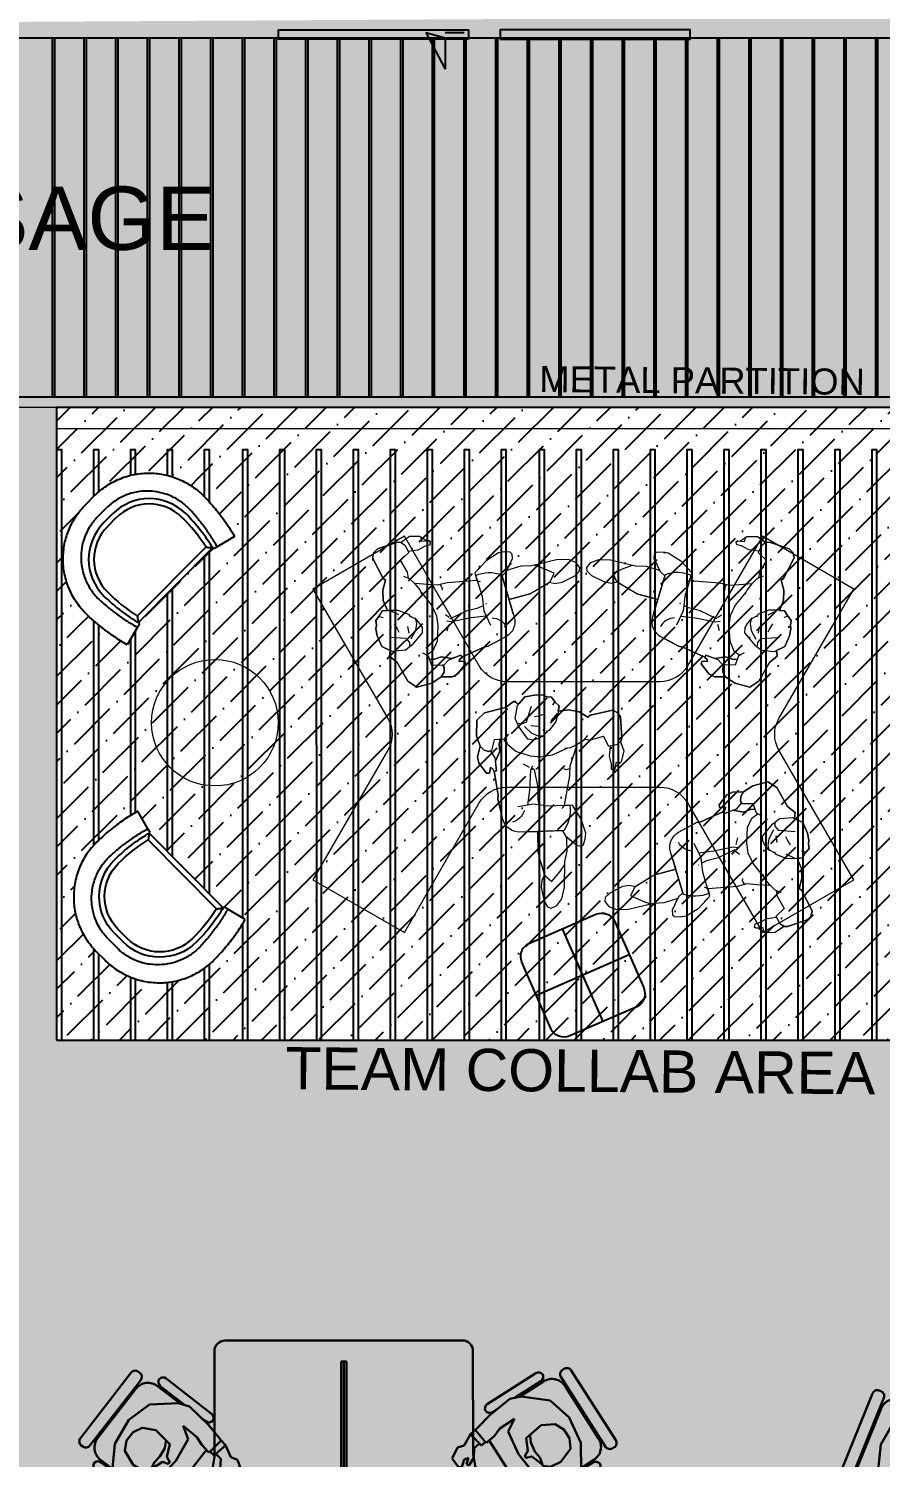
# Model space of a CAD drawing. Header units: millimetres. Extents: x 263321 to 2483465, y 33647 to 614421.
# Drawn here: x 2379265 to 2383300, y 388001 to 394776 of the extents above; entities that cross this region are included whole.
import ezdxf

# ---------------------------------------------------------------- set-up
doc = ezdxf.new("R2010")
doc.units = ezdxf.units.MM
doc.set_wipeout_variables(frame=1)
doc.linetypes.add('( Hidden )', pattern=[0.375, 0.25, -0.125])
doc.linetypes.add('HIDDEN2', pattern=[0.1875, 0.125, -0.0625])
for name, color, linetype, lineweight in [('A-FURN-LOOSE', 24, 'Continuous', 18), ('FURNITURE', 30, 'Continuous', 5), ('IN-FURN-LOOSE FURN', 143, 'Continuous', 9), ('TOA-FL-CPT-1', 8, 'Continuous', 5), ('TOA-FURN-LOUNGE', 143, 'Continuous', 9)]:
    doc.layers.add(name, color=color, linetype=linetype, lineweight=lineweight)
for name, color, linetype in [('A-PLAN-TEXT', 4, 'Continuous'), ('CEILING TOA', 250, 'Continuous'), ('DOOR', 5, 'Continuous'), ('FLOORING TOA', 7, 'Continuous'), ('I-FUR', 7, 'Continuous'), ('I-FURN', 7, 'Continuous'), ('TEXT', 250, 'Continuous')]:
    doc.layers.add(name, color=color, linetype=linetype)
doc.styles.add('ARIAL', font='arial.ttf')

# ---------------------------------------------------------------- blocks, each defined once
blk = doc.blocks.new('bhguyfjhg')
at = {"layer": 'FURNITURE', "color": 20, "lineweight": 30}
for p, q in [((565286.4, -8857.1), (564312.2, -9419.7)), ((565595, -9291.4), (565354.7, -8875.4)), ((566328.1, -9441.4), (565854.8, -9441.4)), ((564534.1, -9903.8), (564293.9, -9488)), ((566378.1, -10628.9), (566378.1, -9491.4)), ((564534.1, -10203.9), (564293.9, -10619.7)), ((565286.4, -11250.7), (564312.2, -10688)), ((566328.1, -10678.9), (565847.6, -10678.9)), ((565587.8, -10828.8), (565354.7, -11232.4))]:
    blk.add_line(p, q, dxfattribs=at)
at = {"layer": 'FURNITURE', "color": 8, "lineweight": 30, "ltscale": 5}
for p, q in [((565794.3, -8834), (565711, -8940.7)), ((565789.1, -8914.3), (565830.1, -8861.9)), ((565798.4, -8915.3), (565842.7, -8858.6)), ((566219.5, -9050.8), (565910, -8809.1)), ((565945.9, -8845.9), (566178, -9027)), ((564085.9, -9850.4), (564220.1, -9831.9)), ((564158.1, -9886.2), (564092.1, -9895.3)), ((564059.8, -10326.9), (564006.3, -9937.9)), ((564154.2, -9894.8), (564082.9, -9904.6)), ((564020.1, -9987.5), (564060.2, -10279.1)), ((566151.1, -11037, 0), (566088.6, -10916.8, 0)), ((566075.4, -11006.9, 0), (566108.6, -11070.7, 0)), ((566080.1, -10998.8, 0), (566110.9, -11057.9, 0)), ((565777.2, -11333.6, 0), (566125.7, -11152.5, 0)), ((566077.2, -11170, 0), (565816, -11305.7, 0))]:
    blk.add_line(p, q, dxfattribs=at)
at = {"layer": 'FURNITURE', "color": 8, "lineweight": 30}
for p, q in [((565668.9, -8956, 0), (565784.9, -8913.9, 0)), ((565784.9, -8913.9, 0), (565917.4, -8927, 0)), ((565917.4, -8927, 0), (566031.9, -8993.5, 0)), ((565599.1, -9073.6, 0), (565668.9, -8956, 0)), ((566031.9, -8993.5, 0), (566103.8, -9091.4, 0)), ((565583.7, -9139, 0), (565599.1, -9073.6, 0)), ((565720.1, -9073.1, 0), (565674.2, -9153.4, 0)), ((565750, -9133.2, 0), (565720.1, -9073.1, 0)), ((565835.5, -9216.1, 0), (565750, -9133.2, 0)), ((566103.8, -9091.4, 0), (566110, -9229.1, 0)), ((565584.1, -9258.8, 0), (565579.3, -9157.5, 0)), ((565673.6, -9209.2, 0), (565672.9, -9270.5, 0)), ((565673.6, -9209.2, 0), (565674.2, -9153.4, 0)), ((565938.9, -9275, 0), (565835.5, -9216.1, 0)), ((566001.1, -9250.5, 0), (565948.2, -9316.2, 0)), ((566110, -9229.1, 0), (566094, -9281.6, 0)), ((565878.1, -9368.9, 0), (565911.3, -9338.5, 0)), ((565948.2, -9316.2, 0), (565911.3, -9338.5, 0)), ((566094, -9281.6, 0), (566007.7, -9369.6, 0)), ((565845.3, -9428.3, 0), (565869, -9405.2, 0)), ((565869, -9405.2, 0), (565860.1, -9396.7, 0)), ((565944.3, -9420.6, 0), (566007.7, -9369.6, 0)), ((564254.4, -9803.2, 0), (564159.8, -9882.4, 0)), ((564391.2, -9801.9, 0), (564254.4, -9803.2, 0)), ((564455.5, -9821.5, 0), (564391.2, -9801.9, 0)), ((564473.7, -9827, 0), (564455.5, -9821.5, 0)), ((564159.8, -9882.4, 0), (564104.5, -10003.5, 0)), ((564558.9, -9882, 0), (564473.7, -9827, 0)), ((564548.5, -9912.3, 0), (564558.9, -9882, 0)), ((564366.9, -9962.4, 0), (564330, -9906.3, 0)), ((564330, -9906.3, 0), (564422.4, -9907, 0)), ((564471, -9934.5, 0), (564422.4, -9907, 0)), ((564471, -9934.5, 0), (564524.4, -9964.7, 0)), ((564524.4, -9964.7, 0), (564535.2, -9952, 0)), ((564535.2, -9952, 0), (564584.1, -9993.3, 0)), ((564607.2, -9907.7, 0), (564548.5, -9912.3, 0)), ((564650.6, -9925.8, 0), (564607.2, -9907.7, 0)), ((564691.1, -9972.4, 0), (564650.6, -9925.8, 0)), ((564104.5, -10003.5, 0), (564104.5, -10135.9, 0)), ((564395.7, -10077.9, 0), (564366.9, -9962.4, 0)), ((564584.1, -9993.3, 0), (564654.2, -10015.1, 0)), ((564657.3, -10001.7, 0), (564622, -9981.1, 0)), ((564622, -9981.1, 0), (564647.3, -9983.3, 0)), ((564647.3, -9983.3, 0), (564690.5, -10000.8, 0)), ((564654.2, -10015.1, 0), (564657.3, -10001.7, 0)), ((564690.5, -10000.8, 0), (564691.1, -9972.4, 0)), ((564394.6, -10197, 0), (564395.7, -10077.9, 0)), ((564104.5, -10135.9, 0), (564153, -10247.3, 0)), ((564595.4, -10152, 0), (564574.2, -10193, 0)), ((564632.5, -10128, 0), (564595.4, -10152, 0)), ((564617.9, -10161.8, 0), (564639.4, -10138.4, 0)), ((564639.1, -10163.7, 0), (564617.9, -10161.8, 0)), ((564639.4, -10138.4, 0), (564632.5, -10128, 0)), ((564665, -10134.8, 0), (564639.1, -10163.7, 0)), ((564679.9, -10142, 0), (564665, -10134.8, 0)), ((564689.2, -10191.5, 0), (564679.9, -10142, 0)), ((564342.3, -10238.4, 0), (564425.6, -10225.7, 0)), ((564425.6, -10225.7, 0), (564463.4, -10204.9, 0)), ((564506.4, -10191.5, 0), (564463.4, -10204.9, 0)), ((564510.2, -10191.2, 0), (564505.7, -10191.6, 0)), ((564511.6, -10197.2, 0), (564510.2, -10191.2, 0)), ((564539.5, -10189.9, 0), (564511.6, -10197.2, 0)), ((564542.3, -10201.9, 0), (564539.5, -10189.9, 0)), ((564574.2, -10193, 0), (564542.3, -10201.9, 0)), ((564562.5, -10260.1, 0), (564612.4, -10223.6, 0)), ((564612.4, -10223.6, 0), (564645.1, -10228.5, 0)), ((564645.1, -10228.5, 0), (564689.2, -10191.5, 0)), ((564153, -10247.3, 0), (564269, -10321.8, 0)), ((564517.8, -10274.8, 0), (564441.9, -10304, 0)), ((564517.8, -10274.8, 0), (564532.5, -10269.1, 0)), ((564532.5, -10269.1, 0), (564562.5, -10260.1, 0)), ((564269, -10321.8, 0), (564322.4, -10334.3, 0)), ((564322.4, -10334.3, 0), (564441.9, -10304, 0)), ((565679.1, -10630.4, 0), (565701.9, -10613.5, 0)), ((565718.3, -10655.6, 0), (565679.1, -10630.4, 0)), ((565701.9, -10613.5, 0), (565763.3, -10619.6, 0)), ((565763.3, -10619.6, 0), (565803.1, -10644.6, 0)), ((565688.4, -10668.3, 0), (565697.5, -10658, 0)), ((565746.6, -10712.9, 0), (565688.4, -10668.3, 0)), ((565697.5, -10658, 0), (565734.7, -10675, 0)), ((565734.7, -10675, 0), (565718.3, -10655.6, 0)), ((565803.1, -10644.6, 0), (565833.4, -10695.2, 0)), ((565833.4, -10695.2, 0), (565852, -10669.2, 0)), ((565852, -10669.2, 0), (565946.2, -10707, 0)), ((565519.5, -10799, 0), (565524.2, -10741.6, 0)), ((565524.2, -10741.6, 0), (565569.9, -10720.6, 0)), ((565569.9, -10720.6, 0), (565584.4, -10728.6, 0)), ((565584.4, -10728.6, 0), (565575.8, -10766.5, 0)), ((565575.8, -10766.5, 0), (565589.6, -10782.7, 0)), ((565589.6, -10782.7, 0), (565596.3, -10751.6, 0)), ((565596.3, -10751.6, 0), (565608.7, -10751.2, 0)), ((565608.7, -10751.2, 0), (565610.6, -10795.4, 0)), ((565808.6, -10729, 0), (565746.6, -10712.9, 0)), ((565804.5, -10745.1, 0), (565808.6, -10729, 0)), ((565860, -10771.2, 0), (565804.5, -10745.1, 0)), ((565860, -10771.2, 0), (565910.5, -10795, 0)), ((565946.2, -10707, 0), (565961.2, -10718.7, 0)), ((565961.2, -10718.7, 0), (566014.3, -10759.8, 0)), ((566014.3, -10759.8, 0), (566092.2, -10872.2, 0)), ((565542.3, -10822.9, 0), (565519.5, -10799, 0)), ((565541.3, -10884.7, 0), (565542.3, -10822.9, 0)), ((565610.6, -10795.4, 0), (565589.3, -10836.3, 0)), ((565589.3, -10836.3, 0), (565600.5, -10867.5, 0)), ((565964.4, -10870.1, 0), (565910.5, -10795, 0)), ((565551.3, -10914.4, 0), (565541.3, -10884.7, 0)), ((565600.5, -10867.5, 0), (565611.9, -10862.9, 0)), ((565611.9, -10862.9, 0), (565622.1, -10889.9, 0)), ((565622.1, -10889.9, 0), (565627.8, -10887.6, 0)), ((565627.8, -10887.6, 0), (565630.1, -10891.5, 0)), ((565629.7, -10890.9, 0), (565643.6, -10933.7, 0)), ((565786.4, -10915.6, 0), (565897.3, -10872.4, 0)), ((565897.3, -10872.4, 0), (565964.4, -10870.1, 0)), ((566092.2, -10872.2, 0), (566082.3, -10995.2, 0)), ((565555.2, -10929.6, 0), (565551.3, -10914.4, 0)), ((565555.2, -10929.6, 0), (565575.2, -11008.5, 0)), ((565648.5, -10976.6, 0), (565643.6, -10933.7, 0)), ((565689.9, -10985.3, 0), (565786.4, -10915.6, 0)), ((565619.5, -11123.5, 0), (565575.2, -11008.5, 0)), ((565686.3, -11051.9, 0), (565648.5, -10976.6, 0)), ((566082.3, -10995.2, 0), (566015.4, -11110.3, 0)), ((566015.4, -11110.3, 0), (565907.3, -11186.8)), ((565660.5, -11159.9, 0), (565619.5, -11123.5, 0)), ((565788.3, -11211.5, 0), (565660.5, -11159.9, 0)), ((565907.3, -11186.8), (565788.3, -11211.5, 0))]:
    blk.add_line(p, q, dxfattribs=at)
at = {"layer": 'FURNITURE', "color": 20, "linetype": 'HIDDEN2', "lineweight": 30, "ltscale": 0.3}
for p, q in [((565334.6, -8995.6), (565130.7, -9445.5)), ((564987.2, -9194), (565477.8, -9246.6)), ((564753.6, -9329), (564554, -9780.2)), ((564408.1, -9530.7), (564899.7, -9579)), ((566340.2, -10182.8), (566049.2, -10581.2)), ((566338.2, -10582.8), (566050.6, -10181.2))]:
    blk.add_line(p, q, dxfattribs=at)
at = {"layer": 'FURNITURE', "color": 8, "linetype": '( Hidden )', "lineweight": 30, "ltscale": 2}
for p, q in [((565579.3, -9157.5, 0), (565583.7, -9139, 0)), ((565582, -9313.5, 0), (565615.5, -9265, 0)), ((565615.5, -9265, 0), (565584.1, -9258.8, 0)), ((565672.9, -9270.5, 0), (565656.5, -9273.5, 0)), ((565656.5, -9273.5, 0), (565667.6, -9336.5, 0)), ((565575.8, -9360.1, 0), (565582, -9313.5, 0)), ((565667.6, -9336.5, 0), (565651.3, -9408, 0)), ((565595.8, -9418.5, 0), (565575.8, -9360.1, 0)), ((565627.3, -9386.1, 0), (565620.7, -9432.2, 0)), ((565638.1, -9363.1, 0), (565627.3, -9386.1, 0)), ((565638.1, -9404, 0), (565638.1, -9363.1, 0)), ((565651.3, -9408, 0), (565638.1, -9404, 0)), ((565860.1, -9396.7, 0), (565880.4, -9376.3, 0)), ((565620.7, -9432.2, 0), (565595.8, -9418.5, 0)), ((565748, -9494.1, 0), (565749.4, -9477.6, 0)), ((565749.4, -9477.6, 0), (565787.3, -9469.7, 0)), ((565759.8, -9446.1, 0), (565799.2, -9426, 0)), ((565765.3, -9457.2, 0), (565759.8, -9446.1, 0)), ((565796.4, -9450.4, 0), (565765.3, -9457.2, 0)), ((565787.3, -9469.7, 0), (565796.4, -9450.4, 0)), ((565799.2, -9426, 0), (565845.3, -9428.3, 0)), ((565852.6, -9476.7, 0), (565840.4, -9507.4, 0)), ((565909.2, -9451.8, 0), (565852.6, -9476.7, 0)), ((565932.1, -9430.5, 0), (565909.2, -9451.8, 0)), ((565944.3, -9420.6, 0), (565932.1, -9430.5, 0)), ((565786.2, -9526.9, 0), (565748, -9494.1, 0)), ((565840.4, -9507.4, 0), (565786.2, -9526.9, 0))]:
    blk.add_line(p, q, dxfattribs=at)
at = {"layer": 'FURNITURE', "color": 18, "lineweight": 30, "ltscale": 5, "true_color": 0x000000}
for p, q in [((564860.1, -9218.7), (564838.5, -9231.3)), ((564838.5, -10876.5), (564860.1, -10889))]:
    blk.add_line(p, q, dxfattribs=at)
at = {"layer": 'FURNITURE', "color": 20, "lineweight": 30, "ltscale": 5}
for p, q in [((565313.6, -10053.9), (564838.5, -9231.3)), ((565328.1, -10053.9), (564849.3, -9225)), ((565335.3, -10041.4), (564860.1, -9218.7)), ((565313.6, -10053.9), (564838.5, -10876.5)), ((565328.1, -10053.9), (564849.3, -10882.8)), ((565335.3, -10066.4), (564860.1, -10889)), ((566278.1, -10053.9), (565328.1, -10053.9)), ((566278.1, -10041.4), (565335.3, -10041.4)), ((566278.1, -10066.4), (565335.3, -10066.4)), ((566278.1, -10066.4), (566278.1, -10041.4))]:
    blk.add_line(p, q, dxfattribs=at)
at = {"layer": 'FURNITURE', "color": 8, "linetype": '( Hidden )', "lineweight": 30, "ltscale": 3}
for p, q in [((565875.9, -9372, 0), (565878.5, -9368.3, 0)), ((565880.4, -9376.3, 0), (565875.9, -9372, 0))]:
    blk.add_line(p, q, dxfattribs=at)
at = {"layer": 'FURNITURE', "color": 8, "lineweight": 30, "ltscale": 5}
for points in [[(566254.8, -9005.5), (565945.3, -8763.9, 0.414214), (565910.8, -8768.1), (565905.7, -8774.6, 0.414214), (565910, -8809.1), (566219.5, -9050.8, 0.414214), (566253.9, -9046.5), (566259.1, -9040, 0.414214)], [(564003, -10334.7), (563949.5, -9945.7, -0.414214), (563970.4, -9918), (563978.7, -9916.9, -0.414214), (564006.3, -9937.9), (564059.8, -10326.9, -0.414214), (564038.8, -10354.6), (564030.6, -10355.7, -0.414214)]]:
    blk.add_lwpolyline(points, format="xyb", close=True, dxfattribs=at)
for points in [[(565789.1, -8914.3), (565830.1, -8861.9, 0.392119), (565827.3, -8828.6, 0.392119), (565794.3, -8834), (565711, -8940.7)], [(566107.7, -9236.7), (566190.7, -9130.3, 0.414214), (566178, -9027), (565945.9, -8845.9, 0.414214), (565842.7, -8858.6), (565798.4, -8915.3)], [(566038.3, -9338.4), (566022.9, -9358.1, 0.392119), (566025.7, -9391.4, 0.392119), (566058.6, -9386), (566226.3, -9171.2, 0.392119), (566223.5, -9138, 0.392119), (566190.6, -9143.3), (566101.2, -9257.8)], [(564158.1, -9886.2), (564092.1, -9895.3, -0.392119), (564064.8, -9876.2, -0.392119), (564085.9, -9850.4), (564220.1, -9831.9)], [(564276.7, -10323.6), (564143.1, -10342, -0.414214), (564060.2, -10279.1), (564020.1, -9987.5, -0.414214), (564082.9, -9904.6), (564154.2, -9894.8)], [(564399.5, -10314.7), (564424.4, -10311.3, -0.392119), (564451.7, -10330.4, -0.392119), (564430.5, -10356.2), (564160.6, -10393.3, -0.392119), (564133.2, -10374.2, -0.392119), (564154.4, -10348.4), (564298.2, -10328.6)]]:
    blk.add_lwpolyline(points, format="xyb", dxfattribs=at)
at = {"layer": 'FURNITURE', "color": 20, "linetype": 'HIDDEN2', "lineweight": 30, "ltscale": 0.3}
for points in [[(565334.6, -8995.6), (565477.8, -9246.6), (565130.7, -9445.5), (564987.2, -9194)], [(564408.1, -9530.7), (564554, -9780.2), (564899.7, -9579), (564753.6, -9329)], [(566338.2, -10582.8), (566049.2, -10581.2), (566050.6, -10181.2), (566340.2, -10182.8)]]:
    blk.add_lwpolyline(points, close=True, dxfattribs=at)
at = {"layer": 'FURNITURE', "color": 8, "lineweight": 30}
for points in [[(565928, -9169.3), (565896.4, -9163.6), (565856.1, -9140.2), (565828.9, -9112.7), (565791.9, -9096.5), (565789.5, -9060.3), (565818.4, -9013.7), (565884, -8973.9), (565933.4, -8983), (565973.2, -9014), (565993.7, -9057.1), (565982.4, -9122), (565914.4, -9187), (565855.5, -9173.2), (565829.8, -9186.5), (565822.3, -9178.8), (565830.7, -9152), (565800.5, -9104)], [(565938.9, -9275), (566001.1, -9250.5)], [(565869, -9405.2), (565910.1, -9454.4)], [(565877.8, -9377.2), (565930.3, -9429.6)], [(564308.7, -10134.4), (564319.7, -10104.2), (564319.7, -10057.6), (564309.6, -10020.3), (564314.1, -9980.2), (564284, -9959.9), (564229.2, -9961.5), (564161.9, -9998.2), (564144.9, -10045.5), (564151.8, -10095.5), (564178.7, -10134.9), (564240.5, -10157.7), (564330.9, -10131.6), (564348.5, -10073.7), (564372.9, -10058.2), (564370.1, -10047.8), (564342.6, -10041.5), (564316.4, -9991.4)], [(564394.6, -10197), (564342.3, -10238.4)], [(564513.7, -10195.4), (564532.7, -10267.2)], [(564542.3, -10201.9), (564564.2, -10262.2)]]:
    blk.add_lwpolyline(points, dxfattribs=at)
at = {"layer": 'FURNITURE', "color": 8, "lineweight": 30, "ltscale": 5}
for points in [[(565673.8, -9193.6), (565887.4, -9360.4)], [(564457.4, -9926.8), (564494.3, -10195.3)]]:
    blk.add_lwpolyline(points, dxfattribs=at)
at = {"layer": 'FURNITURE', "color": 8, "lineweight": 30, "ltscale": 5, "elevation": 0}
blk.add_lwpolyline([(565874.1, -10777.9), (565633.6, -10902.9)], dxfattribs=at)
at = {"layer": 'FURNITURE', "color": 8, "lineweight": 30, "elevation": 0}
for points in [[(565600.5, -10867.5), (565538.6, -10884.5)], [(565622.3, -10887.2), (565552.8, -10913.1)], [(565790.5, -11019.2), (565808.8, -10992.9), (565846.9, -10965.9), (565883.2, -10952.6), (565913.3, -10925.7), (565947.2, -10938.6), (565977.6, -10984.2), (565986.6, -11060.4), (565957.7, -11101.6), (565913, -11124.9), (565865.3, -11125.6), (565810.9, -11088.3), (565780.1, -10999.5), (565817.1, -10951.7), (565815.7, -10922.8), (565825.8, -10919.1), (565846.8, -10937.9), (565902.9, -10930.4)], [(565689.9, -10985.3), (565686.3, -11051.9)]]:
    blk.add_lwpolyline(points, dxfattribs=at)
at = {"layer": 'FURNITURE', "color": 8, "lineweight": 30, "ltscale": 5, "elevation": 0}
for points in [[(566080.1, -10998.8), (566110.9, -11057.9, 0.392119), (566142.2, -11069.2, 0.392119), (566151.1, -11037), (566088.6, -10916.8)], [(565590.9, -11049.3), (565579.3, -11027, 0.392119), (565548, -11015.8, 0.392119), (565539.1, -11047.9), (565664.8, -11289.7, 0.392119), (565696.2, -11301, 0.392119), (565705, -11268.8), (565638, -11140)], [(565654.6, -11154.6), (565716.8, -11274.3, 0.414214), (565816, -11305.7), (566077.2, -11170, 0.414214), (566108.6, -11070.7), (566075.4, -11006.9)]]:
    blk.add_lwpolyline(points, format="xyb", dxfattribs=at)
blk.add_lwpolyline([(565803.6, -11384.5), (566152.1, -11203.4, 0.414214), (566162.6, -11170.4), (566158.7, -11163, 0.414214), (566125.7, -11152.5), (565777.2, -11333.6, 0.414214), (565766.7, -11366.7), (565770.6, -11374.1, 0.414214)], format="xyb", close=True, dxfattribs=at)
at = {"layer": 'FURNITURE', "color": 20, "lineweight": 30}
for centre, start, end in [((565311.4, -8900.4), 30.01046, 120.01044), ((564337.2, -9463), 120.01044, 210.01046), ((566328.1, -9491.4), 360, 90.00001), ((564337.2, -10644.7), 149.98956, 239.98956), ((566328.1, -10628.9), 270.00001, 360), ((565311.4, -11207.4), 239.98956, 329.98956)]:
    blk.add_arc(centre, 50, start, end, dxfattribs=at)
at = {"layer": 'FURNITURE', "color": 8, "lineweight": 30}
for centre, start, end in [((565854.8, -9141.4), 210.01046, 270.00001), ((564274.3, -10053.9), 329.98956, 30.01046), ((565847.6, -10978.9), 90.00001, 149.98956)]:
    blk.add_arc(centre, 300, start, end, dxfattribs=at)
blk = doc.blocks.new('Crescent Armchair - Crescent Armchair_1-191-Level 1')
blk.add_wipeout([(16.99, 19.12), (12.52, 17.96), (12.57, 17.72), (-7.07, 17.72), (-7.02, 17.96), (-11.49, 19.12), (-11.98, 17.07), (-12.43, 14.42), (-12.68, 11.96), (-12.73, 8.49), (-12.4, 6.32), (-11.82, 4.4), (-10.97, 2.59), (-9.82, 0.82), (-8.61, -0.56), (-6.89, -2.04), (-4.96, -3.23), (-3.13, -4.01), (0.11, -4.72), (2.75, -4.8), (5.35, -4.73), (7.47, -4.35), (9.24, -3.78), (11.48, -2.65), (12.87, -1.67), (14.73, 0.12), (16.61, 2.86), (17.47, 4.84), (18.03, 6.92), (18.27, 9.65), (18.1, 12.97), (17.71, 15.86)])
at = {"layer": 'I-FURN'}
for p, q in [((-11.49, 19.12), (-7.82, 18.17)), ((13.32, 18.17), (16.99, 19.12)), ((-7.82, 18.17), (-7.6, 18.11)), ((-7.6, 18.11), (-7.02, 17.96)), ((-7.07, 17.72), (-7.08, 17.72)), ((12.57, 17.72), (-7.07, 17.72)), ((11.8, 16.73), (-6.3, 16.73)), ((12.52, 17.96), (13.1, 18.11)), ((12.58, 17.72), (12.57, 17.72)), ((13.1, 18.11), (13.32, 18.17)), ((1.57, 0.98), (3.93, 0.98)), ((3.93, 0), (1.57, 0)), ((3.93, -1.59), (1.57, -1.59)), ((3.93, -4.8), (1.57, -4.8))]:
    blk.add_line(p, q, dxfattribs=at)
for centre, radius, start, end in [((25.12, 9.65), 33.2, 165.4912, 180), ((25.12, 9.65), 32.22, 167.2923, 180), ((-19.62, 9.65), 32.22, 360, 12.7077), ((-19.62, 9.65), 33.2, 360, 14.5088), ((1.57, 9.65), 9.65, 180, 270), ((1.57, 9.65), 8.66, 180, 270), ((3.93, 9.65), 9.65, 270, 360), ((3.93, 9.65), 8.66, 270, 360)]:
    blk.add_arc(centre, radius, start, end, dxfattribs=at)
for points, knots in [([(-12.77, 9.65), (-12.76, 10.6), (-12.68, 12.52), (-12.29, 15.69), (-11.82, 17.89), (-11.49, 19.12)], [0, 0, 0, 0, 2.874854, 5.749925, 9.583323, 9.583323, 9.583323, 9.583323]), ([(16.99, 19.12), (17.24, 18.19), (17.66, 16.32), (18.13, 13.16), (18.26, 10.92), (18.27, 9.65)], [0, 0, 0, 0, 2.875468, 5.750678, 9.583324, 9.583324, 9.583324, 9.583324]), ([(-7.82, 18.17), (-8.02, 17.48), (-8.37, 16.08), (-8.77, 13.95), (-9.05, 11.81), (-9.14, 10.37), (-9.17, 9.65)], [0, 0, 0, 0, 2.162906, 4.325515, 6.4879, 8.65034, 8.65034, 8.65034, 8.65034]), ([(-6.3, 16.73), (-6.37, 16.81), (-6.46, 16.92), (-6.56, 17.06), (-6.62, 17.13), (-6.66, 17.18), (-6.7, 17.24), (-6.75, 17.29), (-6.79, 17.34), (-6.82, 17.39), (-6.86, 17.43), (-6.89, 17.48), (-6.93, 17.52), (-6.96, 17.56), (-6.98, 17.59), (-7.01, 17.62), (-7.03, 17.65), (-7.05, 17.68), (-7.07, 17.69), (-7.08, 17.72), (-7.08, 17.72)], [0, 0, 0, 0, 0.293378, 0.436925, 0.507258, 0.576269, 0.643838, 0.70978, 0.773688, 0.835127, 0.894008, 0.950122, 1.002825, 1.051451, 1.09593, 1.136081, 1.171094, 1.200203, 1.239886, 1.254266, 1.254266, 1.254266, 1.254266]), ([(12.58, 17.72), (12.57, 17.72), (12.57, 17.7), (12.55, 17.68), (12.53, 17.65), (12.51, 17.62), (12.47, 17.58), (12.44, 17.54), (12.4, 17.49), (12.36, 17.44), (12.32, 17.38), (12.27, 17.33), (12.23, 17.27), (12.18, 17.2), (12.13, 17.14), (12.07, 17.07), (12, 16.98), (11.91, 16.87), (11.84, 16.78), (11.8, 16.73)], [0, 0, 0, 0, 0.020931, 0.044834, 0.077241, 0.118211, 0.167209, 0.222878, 0.283802, 0.349575, 0.420102, 0.494442, 0.571713, 0.651547, 0.733768, 0.817875, 0.903412, 1.07762, 1.254302, 1.254302, 1.254302, 1.254302]), ([(14.66, 9.65), (14.64, 10.37), (14.54, 11.81), (14.27, 13.95), (13.87, 16.08), (13.52, 17.48), (13.32, 18.17)], [0, 0, 0, 0, 2.162295, 4.324723, 6.487367, 8.65034, 8.65034, 8.65034, 8.65034]), ([(1.57, -4.8), (1.07, -4.8), (0.07, -4.74), (-1.91, -4.43), (-4.31, -3.65), (-6.92, -2.15), (-9.07, -0.21), (-10.74, 2.02), (-11.91, 4.42), (-12.51, 6.56), (-12.74, 8.32), (-12.77, 9.2), (-12.77, 9.65)], [0, 0, 0, 0, 1.500476, 3.001075, 5.997164, 8.990731, 11.980728, 14.636855, 17.290614, 19.942613, 21.26963, 22.596534, 22.596534, 22.596534, 22.596534]), ([(-9.17, 9.65), (-9.18, 9.31), (-9.17, 8.64), (-9.04, 7.3), (-8.63, 5.65), (-7.79, 3.81), (-6.57, 2.07), (-4.95, 0.53), (-2.96, -0.67), (-1.12, -1.3), (0.41, -1.55), (1.18, -1.59), (1.57, -1.59)], [0, 0, 0, 0, 1.009012, 2.017758, 4.033548, 6.050571, 8.069734, 10.378545, 12.689906, 15.0033, 16.162203, 17.321111, 17.321111, 17.321111, 17.321111]), ([(3.93, -1.59), (4.27, -1.59), (4.94, -1.56), (6.28, -1.36), (7.91, -0.89), (9.72, 0.05), (11.4, 1.36), (12.84, 3.06), (13.94, 5.1), (14.48, 6.96), (14.67, 8.49), (14.68, 9.26), (14.66, 9.65)], [0, 0, 0, 0, 1.014563, 2.028671, 4.053836, 6.077596, 8.099923, 10.4074, 12.712447, 15.015702, 16.168556, 17.321213, 17.321213, 17.321213, 17.321213]), ([(18.27, 9.65), (18.27, 9.15), (18.23, 8.15), (17.93, 6.18), (17.18, 3.79), (15.7, 1.17), (13.78, -1), (11.57, -2.69), (9.17, -3.89), (7.03, -4.51), (5.26, -4.76), (4.37, -4.8), (3.93, -4.8)], [0, 0, 0, 0, 1.492317, 2.985094, 5.96795, 8.95325, 11.941368, 14.601477, 17.263998, 19.928344, 21.262389, 22.596562, 22.596562, 22.596562, 22.596562])]:
    blk.add_open_spline(points, degree=3, knots=knots, dxfattribs=at)
blk = doc.blocks.new('A$C0CB47DFD')
for p, q in [((74.6, 187.8), (53, 164.3)), ((120.8, 188), (74.6, 187.8)), ((152, 177.2), (120.8, 188)), ((183.6, 185.1), (152, 177.2)), ((152, 177.2), (163.9, 165.9)), ((202.4, 181.4), (183.6, 185.1)), ((231.8, 158.4), (202.4, 181.4)), ((53, 164.3), (36.9, 102.1)), ((131.2, 106.4), (133.1, 135.7)), ((133.1, 135.7), (165.2, 143.6)), ((163.9, 165.9), (167.5, 152.4)), ((167.5, 152.4), (165.2, 143.6)), ((166.4, 147.2), (186.7, 133.6)), ((167.6, 119.3), (196.9, 132.5)), ((186.7, 133.6), (225.2, 129.3)), ((215.4, 146.8), (231.8, 149.5)), ((218, 140.7), (215.4, 146.8)), ((226.7, 136.8), (218, 140.7)), ((225.2, 129.3), (226.7, 136.8)), ((226.5, 135.6), (297.1, 123.6)), ((231.8, 149.5), (231.8, 158.4)), ((36.9, 102.1), (19.5, 78.6)), ((116.7, 93.7), (131.2, 106.4)), ((147.7, 95.7), (126.4, 104.1)), ((132, 118.4), (145.9, 121.1)), ((145.9, 121.1), (167.6, 119.3)), ((167.4, 71.3), (147.7, 95.7)), ((297.1, 123.6), (310.4, 124.6)), ((310.4, 124.6), (356.7, 113.2)), ((4.9, 44.5), (-0.8, 10.6)), ((30.8, 67), (4.9, 44.5)), ((19.5, 78.6), (25.8, 62.6)), ((69.4, 73.7), (30.8, 67)), ((92.2, 63.4), (69.4, 73.7)), ((80.3, 40), (86.8, 54.5)), ((86.8, 54.5), (84.8, 64.2)), ((131.2, 36), (92.2, 63.4)), ((114, 24), (93.8, 46.2)), ((181.3, 28.1), (167.4, 71.3)), ((204.4, 49.4), (214, 32.2)), ((324.1, 19.3), (332.5, 65.9)), ((406.8, 50.1), (403.1, -70.8)), ((-0.8, 10.6), (0.8, -10.6)), ((79.6, 40.3), (33.3, 24.7)), ((57.4, -10.8), (62.5, 5.7)), ((62.5, 5.7), (64.4, 16.2)), ((93.7, 6.7), (91.8, 26.7)), ((122, 4.7), (114, 24)), ((122.2, -11.9), (122, 4.7)), ((123.2, -8), (130.5, 6.9)), ((130.5, 6.9), (134.3, 21.1)), ((134.3, 21.1), (131.2, 36)), ((185.1, -2), (181.3, 28.1)), ((223.7, 26.9), (209.6, 21.4)), ((220.1, 12.4), (211.1, 1.5)), ((220.9, 17.1), (274.7, 6.4)), ((283.1, 30.5), (223.7, 26.9)), ((274, 6.4), (310.8, 6.6)), ((327.1, 36.1), (283.1, 30.5)), ((310.8, 6.6), (326.3, 3.7)), ((330.1, -23), (324.1, 19.3)), ((336.4, 1.8), (338.1, -0.6)), ((469.5, 5.3), (405.5, 6.2)), ((469.5, 5.3), (488.5, 0.4)), ((488.5, 0.4), (536.7, -14.4)), ((0.8, -10.6), (5.1, -20.6)), ((5.1, -20.6), (6.7, -34.6)), ((6.7, -34.6), (21, -45.7)), ((19.7, -42.9), (30, -37.2)), ((77.1, -33.1), (54.8, -52.2)), ((78.4, -47.6), (105.4, -27.6)), ((105.4, -27.6), (108.7, -18)), ((108, -22.6), (123.2, -8)), ((158.3, -81.8), (178.4, -36)), ((178.4, -36), (185.1, -2)), ((327.5, -96.8), (330.1, -23)), ((554.7, -35.5), (525.6, -59.4)), ((535, -13.9), (550.1, -5.5)), ((536.7, -14.4), (554.7, -35.5)), ((550.1, -5.5), (571, -3.9)), ((571, -3.9), (612.5, -12.7)), ((612.5, -12.7), (629.7, -22.3)), ((633.6, -32.9), (625.8, -50.5)), ((629.7, -22.3), (633.6, -32.9)), ((21, -45.7), (32.5, -57.1)), ((32.5, -57.1), (51.6, -53.9)), ((43.6, -86.3), (47.9, -54.5)), ((51.6, -53.9), (78.4, -47.6)), ((156.4, -89.4), (159.2, -74.3)), ((219, -88.8), (222.3, -77.6)), ((222.3, -77.6), (219.7, -71.4)), ((327.6, -73.2), (240.4, -89)), ((336.9, -65.7), (327.6, -73.2)), ((403.2, -67.3), (418.2, -75.5)), ((418.2, -75.5), (446.6, -109.1)), ((430.1, -79.8), (421.1, -79)), ((464.2, -81), (430.1, -79.8)), ((495.2, -74.3), (464.2, -81)), ((525.6, -59.4), (504, -74.1)), ((625.8, -50.5), (605.5, -64.9)), ((50, -116.2), (43.6, -86.3)), ((65.4, -142.5), (50, -116.2)), ((136.5, -128), (147.8, -108.9)), ((183.4, -98.9), (146.6, -110.9)), ((147.8, -108.9), (156.4, -89.4)), ((210.6, -89.5), (183.4, -98.9)), ((240.4, -89), (210.6, -89.5)), ((368.8, -122.9), (327.5, -96.8)), ((346.6, -108.5), (327.5, -96.8)), ((410.5, -135.9), (368.8, -122.9)), ((448.8, -122.4), (444.5, -129.4)), ((446.6, -109.1), (448.8, -122.4)), ((44.7, -216.6), (60, -149.5)), ((60, -149.5), (65.4, -142.5)), ((120.5, -141), (136.5, -128)), ((123.3, -187.4), (133.7, -149.4)), ((133.7, -149.4), (131.8, -131.8)), ((428.8, -134.6), (410.5, -135.9)), ((444.5, -129.4), (428.8, -134.6)), ((152.7, -204.8), (122.2, -188.5)), ((147, -229.3), (152.7, -204.8)), ((151.8, -208.9), (181.6, -205.3)), ((181.6, -205.3), (205.8, -211.4)), ((205.8, -211.4), (219.9, -211.1)), ((219.9, -211.1), (223.8, -219.5)), ((52.8, -231.4), (44.7, -216.6)), ((65.9, -239), (52.8, -231.4)), ((128, -243), (65.9, -239)), ((138.7, -239.8), (128, -243)), ((166.9, -250.2), (138.3, -239.6)), ((139.1, -238.7), (147, -229.3)), ((197.3, -242.6), (166.9, -250.2)), ((213.8, -224.1), (197.3, -242.6)), ((219.9, -222.9), (199.2, -227.1)), ((199.2, -227.1), (200.2, -239.4)), ((219.9, -222.9), (223.8, -219.5))]:
    blk.add_line(p, q)
for points in [[(223.8, -219.5), (219.9, -222.9), (213.8, -224.1), (197.3, -242.6), (166.9, -250.2), (138.7, -239.8), (138.1, -240), (128, -243), (65.9, -239), (52.8, -231.4), (44.7, -216.6), (60, -149.5), (65.4, -142.5), (50, -116.2), (43.6, -86.3), (47.9, -54.5), (32.5, -57.1), (21, -45.7), (6.7, -34.6), (5.1, -20.6), (0.8, -10.6), (-0.8, 10.6), (4.9, 44.5), (25.8, 62.6), (19.5, 78.6), (36.9, 102.1), (53, 164.3), (74.6, 187.8), (120.8, 188), (152, 177.2), (183.6, 185.1), (202.4, 181.4), (231.8, 158.4), (231.8, 149.5), (215.4, 146.8), (218, 140.7), (226.7, 136.8), (226.5, 135.6), (297.1, 123.6), (310.4, 124.6), (356.7, 113.2)], [(155.5, 173.9), (155.5, 173.9)], [(406.8, 50.1), (405.5, 6.2), (469.5, 5.3), (488.5, 0.4), (535, -13.9), (550.1, -5.5), (571, -3.9), (612.5, -12.7), (629.7, -22.3), (633.6, -32.9), (625.8, -50.5), (605.5, -64.9), (571.5, -72.9), (495.2, -74.3), (464.2, -81), (430.1, -79.8), (421.1, -79), (446.6, -109.1), (448.8, -122.4), (444.5, -129.4), (428.8, -134.6), (410.5, -135.9), (368.8, -122.9), (327.5, -96.8), (328.3, -73.1), (327.6, -73.2), (328.4, -72.7), (327.8, -88.3)], [(605.5, -64.9), (571.5, -72.9), (495.2, -74.3)]]:
    blk.add_lwpolyline(points)
blk.add_lwpolyline([(403.1, -70.8), (407.2, 60.1, 0.354034), (369.1, 110.2), (310.4, 124.6), (297.1, 123.6), (226.5, 135.6), (225.2, 129.3), (196.9, 132.5), (167.6, 119.3), (145.9, 121.1), (132, 118.4), (133.1, 135.7), (165.2, 143.6), (167.5, 152.4), (163.9, 165.9), (152, 177.2), (120.8, 188), (74.6, 187.8), (53, 164.3), (36.9, 102.1), (19.5, 78.6), (25.8, 62.6), (4.9, 44.5), (-0.8, 10.6), (0.8, -10.6), (5.1, -20.6), (6.7, -34.6), (21, -45.7), (32.5, -57.1), (47.9, -54.5), (43.6, -86.3), (50, -116.2), (65.4, -142.5), (60, -149.5), (44.7, -216.6), (52.8, -231.4), (65.9, -239), (128, -243), (138.1, -240), (138.3, -239.6), (147, -229.3), (151.8, -208.9), (181.6, -205.3), (205.8, -211.4), (219.9, -211.1), (223.8, -219.5)], format="xyb")
for centre, major_axis, start_param, end_param in [((329.7, 93.4), (24.7, 42.5), 3.948917, 4.999081), ((344, 12.8), (-51.5, -88.5), 0.368601, 1.142718)]:
    blk.add_ellipse(centre, major_axis=major_axis, ratio=1, start_param=start_param, end_param=end_param)
blk = doc.blocks.new('Furniture 61 - Furniture 19_1-206-Level 1')
at = {"layer": 'I-FURN', "linetype": 'Continuous'}
for p, q in [((-280.17, 488.8), (-264.32, 502.58)), ((-265.36, 487.76), (-279.14, 503.61))]:
    blk.add_line(p, q, dxfattribs=at)
at = {"layer": 'I-FURN', "ltscale": 0.005}
blk.add_lwpolyline([(-269.25, 508.24, 0.414214), (-273.48, 508.53), (-284.8, 498.69, 0.414214), (-285.09, 494.46), (-275.25, 483.14, 0.414214), (-271.02, 482.84), (-259.7, 492.68, 0.414214), (-259.4, 496.92)], format="xyb", close=True, dxfattribs=at)

msp = doc.modelspace()

# ---------------------------------------------------------------- hatches: boundary and pattern name
at = {"layer": 'FLOORING TOA', "true_color": 0xa953a0}
h = msp.add_hatch(dxfattribs=at)
h.set_pattern_fill('ANSI36', color=215, scale=30)
h.set_pattern_definition([(45, (90021.14, 24146.98), (50.5139407, 185.2177825), [238.125, -47.625, 0, -47.625])])
h.paths.add_polyline_path([(2379396.791, 389980.182), (2384396.796, 389980.182), (2384396.796, 392980.182), (2379396.791, 392980.182)])
at = {"layer": 'TOA-FL-CPT-1', "true_color": 0xc7c8ca}
h = msp.add_hatch(dxfattribs=at)
h.set_pattern_fill('AR-PARQ1', color=9, scale=3)
h.set_pattern_definition([(90, (90021.1, 24147), (-914.4, 914.4), [914.4, -914.4]), (90, (90173.5, 24147), (-914.4, 914.4), [914.4, -914.4]), (90, (90325.9, 24147), (-914.4, 914.4), [914.4, -914.4]), (90, (90478.3, 24147), (-914.4, 914.4), [914.4, -914.4]), (90, (90630.7, 24147), (-914.4, 914.4), [914.4, -914.4]), (90, (90783.1, 24147), (-914.4, 914.4), [914.4, -914.4]), (90, (90935.5, 24147), (-914.4, 914.4), [914.4, -914.4]), (0, (90021.1, 25061.4), (914.4, -914.4), [914.4, -914.4]), (0, (90021.1, 25213.8), (914.4, -914.4), [914.4, -914.4]), (0, (90021.1, 25366.2), (914.4, -914.4), [914.4, -914.4]), (0, (90021.1, 25518.6), (914.4, -914.4), [914.4, -914.4]), (0, (90021.1, 25671), (914.4, -914.4), [914.4, -914.4]), (0, (90021.1, 25823.4), (914.4, -914.4), [914.4, -914.4]), (0, (90021.1, 25975.8), (914.4, -914.4), [914.4, -914.4])])
edge = h.paths.add_edge_path()
edge.add_arc((2396128.727, -119195.432), 546828.493, 90.92532943, 95.29958843)
edge.add_line((2345621.769, 425295.567), (2345621.769, 409482.052))
edge.add_line((2345621.769, 409482.052), (2347129.201, 409481.857))
edge.add_arc((2347102.083, 408732.348), 750, 0, 87.9279004, ccw=False)
edge.add_line((2347852.083, 408732.348), (2347852.23, 389991.103))
edge.add_line((2347852.23, 389991.103), (2342396.706, 389991.103))
edge.add_line((2342396.706, 389991.103), (2342397.172, 380682.159))
edge.add_line((2342397.172, 380682.159), (2351396.796, 380682.159))
edge.add_line((2351396.796, 380682.159), (2351396.796, 379682.052))
edge.add_line((2351396.796, 379682.052), (2350496.796, 379682.052))
edge.add_line((2350496.796, 379682.052), (2350496.796, 377891.004))
edge.add_arc((2372893.597, 61240.666), 317441.417, 85.95303216, 94.04581501, ccw=False)
edge.add_line((2395296.77, 377890.553), (2395296.77, 379682.052))
edge.add_line((2395296.77, 379682.052), (2394396.796, 379682.052))
edge.add_line((2394396.796, 379682.052), (2394396.796, 380682.052))
edge.add_line((2394396.796, 380682.052), (2405177.531, 380682.052))
edge.add_line((2405177.531, 380682.052), (2405177.531, 389182.052))
edge.add_line((2405177.531, 389182.052), (2406496.796, 389182.052))
edge.add_line((2406496.796, 389182.052), (2406496.796, 383082.052))
edge.add_line((2406496.796, 383082.052), (2408136.796, 383082.052))
edge.add_line((2408136.796, 383082.052), (2408136.796, 389182.052))
edge.add_line((2408136.796, 389182.052), (2413779.159, 389181.861))
edge.add_line((2413779.159, 389181.861), (2414010.251, 390682.052))
edge.add_line((2414010.251, 390682.052), (2405396.796, 390682.052))
edge.add_line((2405396.796, 390682.052), (2405396.796, 411581.926))
edge.add_line((2405396.796, 411581.926), (2403146.796, 411581.926))
edge.add_arc((2403146.796, 411881.926), 300, 180, 270, ccw=False)
edge.add_line((2402846.796, 411881.926), (2402846.796, 413382.052))
edge.add_arc((2403146.796, 413382.052), 300, 90, 180, ccw=False)
edge.add_line((2403146.796, 413682.052), (2417553.202, 413682.052))
edge.add_line((2417553.202, 413682.052), (2417799.7, 415282.257))
edge.add_line((2417799.7, 415282.257), (2411837.001, 415281.729))
edge.add_line((2411837.001, 415281.729), (2411837.001, 417657.174))
edge.add_line((2411837.001, 417657.174), (2416421.528, 417657.174))
edge.add_line((2416421.528, 417657.174), (2416421.528, 418657.174))
edge.add_line((2416421.528, 418657.174), (2411836.796, 418657.174))
edge.add_line((2411836.796, 418657.174), (2411836.796, 421262.052))
edge.add_line((2411836.796, 421262.052), (2410296.796, 421262.052))
edge.add_line((2410296.796, 421262.052), (2410296.796, 415281.575))
edge.add_line((2410296.796, 415281.575), (2402846.796, 415281.575))
edge.add_line((2402846.796, 415281.575), (2402846.796, 424532.052))
edge.add_line((2402846.796, 424532.052), (2402846.796, 424581.286))
edge.add_line((2402846.796, 424581.286), (2395396.796, 424582.052))
edge.add_line((2395396.796, 424582.052), (2395396.796, 423682.052))
edge.add_line((2395396.796, 423682.052), (2394396.796, 423682.052))
edge.add_line((2394396.796, 423682.052), (2394396.796, 424581.86))
edge.add_line((2394396.796, 424581.86), (2387296.514, 424582.052))
edge.add_line((2387296.514, 424582.052), (2387297.806, 427561.749))
h.paths.add_polyline_path([(2357571.796, 409582.052), (2403896.373, 409582.052), (2403899.547, 394952.31), (2375096.795, 394783.782), (2375096.795, 396862.052), (2373596.796, 396864.771), (2373596.796, 394782.052), (2369971.795, 394800.838), (2370046.875, 396862.052), (2368385.069, 396703.686), (2368471.796, 394819.625), (2357571.796, 394782.052)], flags=16)
h.paths.add_polyline_path([(2363596.796, 414832.306), (2384296.459, 414782.218), (2384296.434, 411581.926), (2384538.462, 411581.927), (2384538.462, 409582.052), (2378653.494, 409582.052), (2378650.056, 411581.898), (2363596.796, 411631.98)], flags=16)
h.paths.add_polyline_path([(2392707.043, 411682.849), (2384396.821, 411683.632), (2384396.821, 414782.218), (2392707.043, 414781.434)], flags=16)
h.paths.add_polyline_path([(2400346.796, 422010.357), (2401546.802, 422010.357), (2401546.802, 416210.358), (2400346.796, 416210.358)], flags=16)
h.paths.add_polyline_path([(2349453.189, 392877.837), (2349451.159, 392879.273), (2349451.159, 390061.804), (2349453.189, 390060.368)], flags=16)
h.paths.add_polyline_path([(2379396.791, 389980.182), (2384396.796, 389980.182), (2384396.796, 392980.182), (2379396.791, 392980.182)], flags=16)

# ---------------------------------------------------------------- linework, layer by layer
at = {"layer": 'A-FURN-LOOSE', "elevation": 0.016}
msp.add_lwpolyline([(2383173.954, 392118.862), (2382740.941, 392368.862), (2382386.256, 391754.528, -0.26794919), (2382256.352, 391679.528), (2381529.557, 391679.528, -0.26794919), (2381399.653, 391754.528), (2381044.968, 392368.862), (2380611.955, 392118.862), (2380966.64, 391504.528, -0.26794919), (2380966.64, 391354.528), (2380611.955, 390740.195), (2381044.968, 390490.195), (2381399.653, 391104.528, -0.26794919), (2381529.557, 391179.528), (2382256.352, 391179.528, -0.26794919), (2382386.256, 391104.528), (2382740.941, 390490.195), (2383173.954, 390740.195), (2382819.268, 391354.528, -0.26794919), (2382819.268, 391504.528)], format="xyb", close=True, dxfattribs=at)
at = {"layer": 'CEILING TOA'}
for points, elevation in [([(2349352.381, 393030.811), (2403838.381, 393030.811), (2403838.381, 394730.811), (2349352.381, 394730.811)], 0.025), ([(2379376.381, 393030.811), (2379388.381, 393030.811), (2379388.381, 394730.811), (2379376.381, 394730.811)], 0.025), ([(2379526.381, 393030.811), (2379538.381, 393030.811), (2379538.381, 394730.811), (2379526.381, 394730.811)], 0.025), ([(2379676.381, 393030.811), (2379688.381, 393030.811), (2379688.381, 394730.811), (2379676.381, 394730.811)], 0.025), ([(2379826.381, 393030.811), (2379838.381, 393030.811), (2379838.381, 394730.811), (2379826.381, 394730.811)], 0.025), ([(2379976.381, 393030.811), (2379988.381, 393030.811), (2379988.381, 394730.811), (2379976.381, 394730.811)], 0.025), ([(2380126.381, 393030.811), (2380138.381, 393030.811), (2380138.381, 394730.811), (2380126.381, 394730.811)], 0.025), ([(2380276.381, 393030.811), (2380288.381, 393030.811), (2380288.381, 394730.811), (2380276.381, 394730.811)], 0.025), ([(2380426.381, 393030.811), (2380438.381, 393030.811), (2380438.381, 394730.811), (2380426.381, 394730.811)], 0.025), ([(2380576.381, 393030.811), (2380588.381, 393030.811), (2380588.381, 394730.811), (2380576.381, 394730.811)], 0.025), ([(2380726.381, 393030.811), (2380738.381, 393030.811), (2380738.381, 394730.811), (2380726.381, 394730.811)], 0.025), ([(2380876.381, 393030.811), (2380888.381, 393030.811), (2380888.381, 394730.811), (2380876.381, 394730.811)], 0.025), ([(2381026.381, 393030.811), (2381038.381, 393030.811), (2381038.381, 394730.811), (2381026.381, 394730.811)], 0.025), ([(2381176.381, 393030.811), (2381188.381, 393030.811), (2381188.381, 394730.811), (2381176.381, 394730.811)], 0.025), ([(2381326.381, 393030.811), (2381338.381, 393030.811), (2381338.381, 394730.811), (2381326.381, 394730.811)], 0.025), ([(2381476.381, 393030.811), (2381488.381, 393030.811), (2381488.381, 394730.811), (2381476.381, 394730.811)], 0.025), ([(2381626.381, 393030.811), (2381638.381, 393030.811), (2381638.381, 394730.811), (2381626.381, 394730.811)], 0.025), ([(2381776.381, 393030.811), (2381788.381, 393030.811), (2381788.381, 394730.811), (2381776.381, 394730.811)], 0.025), ([(2381926.381, 393030.811), (2381938.381, 393030.811), (2381938.381, 394730.811), (2381926.381, 394730.811)], 0.025), ([(2382076.381, 393030.811), (2382088.381, 393030.811), (2382088.381, 394730.811), (2382076.381, 394730.811)], 0.025), ([(2382226.381, 393030.811), (2382238.381, 393030.811), (2382238.381, 394730.811), (2382226.381, 394730.811)], 0.025), ([(2382376.381, 393030.811), (2382388.381, 393030.811), (2382388.381, 394730.811), (2382376.381, 394730.811)], 0.025), ([(2382526.381, 393030.811), (2382538.381, 393030.811), (2382538.381, 394730.811), (2382526.381, 394730.811)], 0.025), ([(2382676.381, 393030.811), (2382688.381, 393030.811), (2382688.381, 394730.811), (2382676.381, 394730.811)], 0.025), ([(2382826.381, 393030.811), (2382838.381, 393030.811), (2382838.381, 394730.811), (2382826.381, 394730.811)], 0.025), ([(2382976.381, 393030.811), (2382988.381, 393030.811), (2382988.381, 394730.811), (2382976.381, 394730.811)], 0.025), ([(2383126.381, 393030.811), (2383138.381, 393030.811), (2383138.381, 394730.811), (2383126.381, 394730.811)], 0.025), ([(2383276.381, 393030.811), (2383288.381, 393030.811), (2383288.381, 394730.811), (2383276.381, 394730.811)], 0.025), ([(2379396.791, 389980.182), (2379421.791, 389980.182), (2379421.782, 392778.875), (2379396.782, 392778.875)], 0.016), ([(2379571.791, 389980.182), (2379596.791, 389980.182), (2379596.782, 392778.875), (2379571.782, 392778.875)], 0.016), ([(2379746.791, 389980.182), (2379771.791, 389980.182), (2379771.782, 392778.875), (2379746.782, 392778.875)], 0.016), ([(2379921.791, 389980.182), (2379946.791, 389980.182), (2379946.782, 392778.875), (2379921.782, 392778.875)], 0.016), ([(2380096.791, 389980.183), (2380121.791, 389980.183), (2380121.782, 392778.877), (2380096.782, 392778.877)], 0.016), ([(2380277.788, 389980.182), (2380302.788, 389980.182), (2380302.779, 392778.875), (2380277.779, 392778.875)], 0.016), ([(2380452.788, 389980.182), (2380477.788, 389980.182), (2380477.779, 392778.875), (2380452.779, 392778.875)], 0.016), ([(2380627.788, 389980.182), (2380652.788, 389980.182), (2380652.779, 392778.875), (2380627.779, 392778.875)], 0.016), ([(2380802.788, 389980.183), (2380827.788, 389980.183), (2380827.779, 392778.877), (2380802.779, 392778.877)], 0.016), ([(2380977.788, 389980.183), (2381002.788, 389980.183), (2381002.779, 392778.877), (2380977.779, 392778.877)], 0.016), ([(2381152.788, 389980.183), (2381177.788, 389980.183), (2381177.779, 392778.877), (2381152.779, 392778.877)], 0.016), ([(2381327.788, 389980.183), (2381352.788, 389980.183), (2381352.779, 392778.877), (2381327.779, 392778.877)], 0.016), ([(2381502.788, 389980.185), (2381527.788, 389980.185), (2381527.779, 392778.878), (2381502.779, 392778.878)], 0.016), ([(2381683.785, 389980.183), (2381708.785, 389980.183), (2381708.776, 392778.877), (2381683.776, 392778.877)], 0.016), ([(2381858.785, 389980.183), (2381883.785, 389980.183), (2381883.776, 392778.877), (2381858.776, 392778.877)], 0.016), ([(2382033.785, 389980.183), (2382058.785, 389980.183), (2382058.776, 392778.877), (2382033.776, 392778.877)], 0.016), ([(2382208.785, 389980.185), (2382233.785, 389980.185), (2382233.776, 392778.878), (2382208.776, 392778.878)], 0.016), ([(2382383.785, 389980.187), (2382408.785, 389980.187), (2382408.776, 392778.88), (2382383.776, 392778.88)], 0.016), ([(2382558.785, 389980.189), (2382583.785, 389980.189), (2382583.776, 392778.882), (2382558.776, 392778.882)], 0.016), ([(2382733.785, 389980.189), (2382758.785, 389980.189), (2382758.776, 392778.882), (2382733.776, 392778.882)], 0.016), ([(2382908.785, 389980.189), (2382933.785, 389980.189), (2382933.776, 392778.882), (2382908.776, 392778.882)], 0.016), ([(2383083.785, 389980.189), (2383108.785, 389980.189), (2383108.776, 392778.882), (2383083.776, 392778.882)], 0.016), ([(2383258.785, 389980.19), (2383283.785, 389980.19), (2383283.776, 392778.884), (2383258.776, 392778.884)], 0.016)]:
    msp.add_lwpolyline(points, close=True, dxfattribs=dict(at, elevation=elevation))
at = {"layer": 'DOOR', "elevation": 0}
for points in [[(2381349.232, 394725.207), (2380448.795, 394725.207), (2380448.795, 394770.207), (2381349.232, 394770.207)], [(2381499.232, 394725.207), (2382398.795, 394725.207), (2382398.795, 394770.207), (2381499.232, 394770.207)]]:
    msp.add_lwpolyline(points, close=True, dxfattribs=at)
for points in [[(2381147.331, 394757.607), (2381237.533, 394731.568), (2381237.533, 394583.647)], [(2381147.331, 394757.607), (2381237.533, 394583.647)], [(2381237.533, 394757.607), (2381327.735, 394757.607)]]:
    msp.add_lwpolyline(points, dxfattribs=at)
at = {"layer": 'FLOORING TOA', "elevation": 0.016}
msp.add_lwpolyline([(2379396.791, 389980.182), (2384396.796, 389980.182), (2384396.796, 392980.182), (2379396.791, 392980.182)], close=True, dxfattribs=at)
at = {"layer": 'FURNITURE', "color": 193}
msp.add_line((2403882.889, 392978.875, 0.047), (2349351.335, 392978.875, 0.05), dxfattribs=at)
at = {"layer": 'FURNITURE', "color": 193, "elevation": 0.016}
for points in [[(2379396.782, 392978.875), (2384396.796, 392978.875), (2384396.796, 392878.875), (2379396.782, 392878.875)], [(2379396.782, 392978.875), (2384396.787, 392978.875), (2384396.796, 389980.182), (2379396.791, 389980.182)]]:
    msp.add_lwpolyline(points, close=True, dxfattribs=at)
at = {"layer": 'TOA-FURN-LOUNGE'}
msp.add_circle((2380147.164, 391484.944), 300, dxfattribs=at)

# ---------------------------------------------------------------- block references
at = {"layer": 'I-FUR', "linetype": 'ByBlock', "xscale": -1}
for p, rotation in [((1885893.823, 661005.069, 0), 150.052180985341), ((2868950.984, 678955.731), 30.01043528288337)]:
    msp.add_blockref('bhguyfjhg', p, dxfattribs=dict(at, rotation=rotation))
at = {"layer": 'IN-FURN-LOOSE FURN'}
for p, xscale, yscale, zscale, rotation in [((2380912.789, 391913.753, 0.016), -1.595014333733094, 1.595014333733094, 1.595014333733094, 194.7247985385637), ((2382873.12, 391913.753, 0.016), 1.595014333733094, 1.595014333733094, 1.595014333733094, 165.2752014614363), ((2381687.146, 391616.089, 0.016), -1.595014333733095, 1.595014333733095, 1.595014333733095, 90), ((2382958.2, 390945.304, 0.016), -1.595014333733094, 1.595014333733095, 1.595014333733095, 14.72479853856373)]:
    msp.add_blockref('A$C0CB47DFD', p, dxfattribs=dict(at, xscale=xscale, yscale=yscale, zscale=zscale, rotation=rotation))
at = {"layer": 'TOA-FURN-LOUNGE', "xscale": -22.86263778626747, "yscale": 22.86263778626747, "zscale": 22.86263778626747, "rotation": 64.59941976008663}
msp.add_blockref('Furniture 61 - Furniture 19_1-206-Level 1', (2389457.569, 379804.513, -45.589), dxfattribs=at)

# ---------------------------------------------------------------- texts
at = {"layer": 'A-PLAN-TEXT', "insert": (2377668.343, 394026.981, 0), "char_height": 300, "width": 9413.07212, "attachment_point": 2, "style": 'ARIAL'}
msp.add_mtext('\\pxi0.00161,qc;1800MM WIDE PASSAGE', dxfattribs=at)
at = {"layer": 'TEXT', "attachment_point": 7, "rotation": 359.4961374, "style": 'ARIAL'}
for s, insert, char_height, width in [('\\pxqc;METAL PARTITION', (2381314.052, 393054.386, 0), 123.43645, 2281.13565), ('\\pxt14;TEAM COLLAB AREA', (2380480.665, 389744.464, 0), 200, 3195.19257)]:
    msp.add_mtext(s, dxfattribs=dict(at, insert=insert, char_height=char_height, width=width))

# ---------------------------------------------------------------- next in the draw order: block references
at = {"layer": 'TOA-FURN-LOUNGE', "yscale": 25.39999999990621, "zscale": 25.39999999990621}
for p, xscale, rotation in [((2379690.33, 392503.037), 25.39999999990621, 225.2707957478222), ((2379740.419, 390417.396, -1188.446), -25.39999999990621, 314.7292042521778)]:
    msp.add_blockref('Crescent Armchair - Crescent Armchair_1-191-Level 1', p, dxfattribs=dict(at, xscale=xscale, rotation=rotation))

doc.saveas('drawing.dxf')
